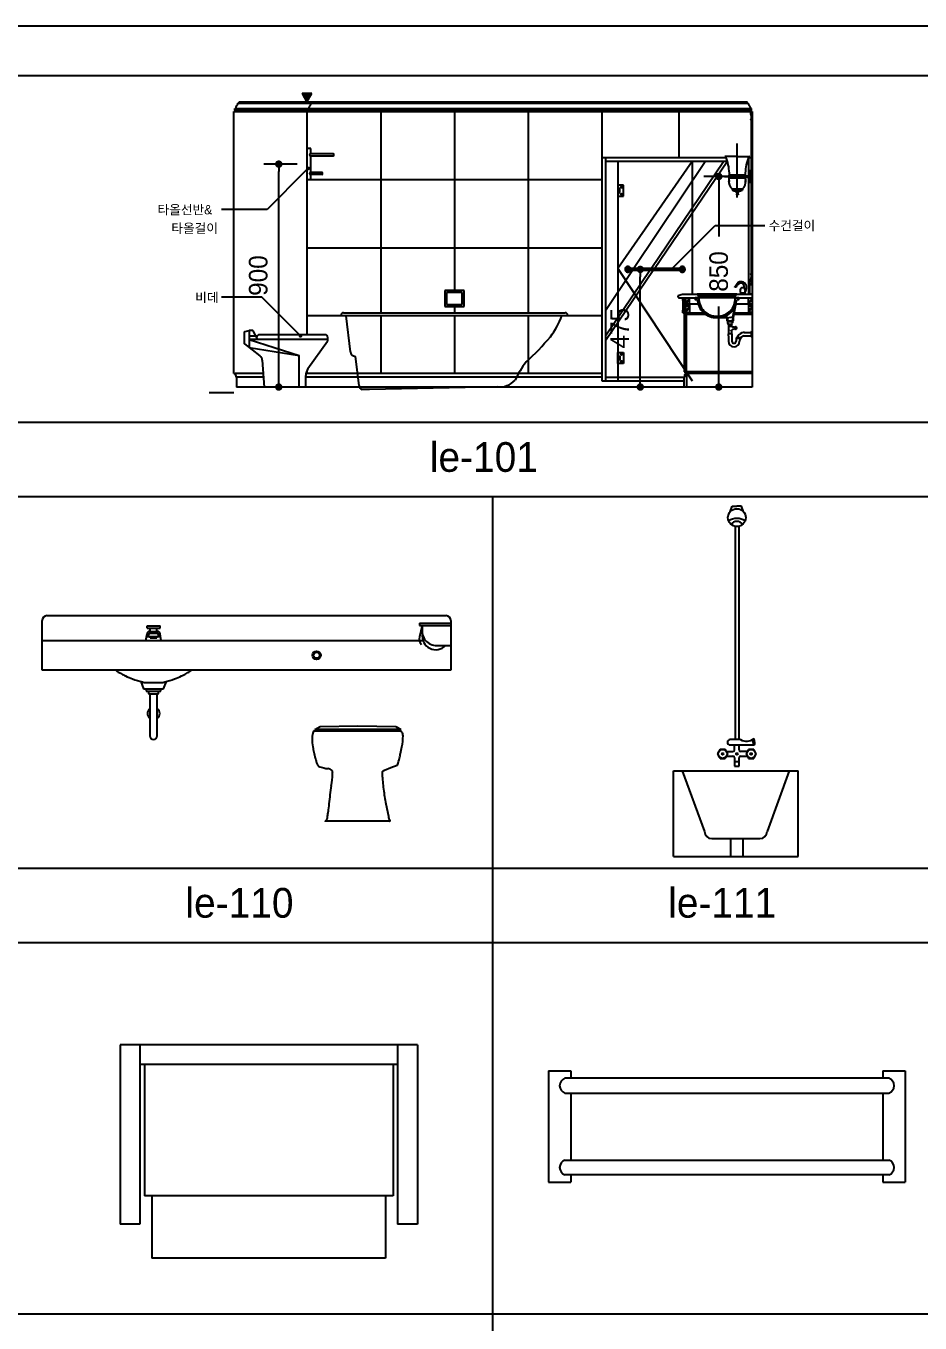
# Model space of a CAD drawing. Header units: inches. Extents: x -1249499 to 290957, y -589671 to 1013543.
# Drawn here: x -969774 to -966165, y 250935 to 256172 of the extents above; entities that cross this region are included whole.
import ezdxf

# ---------------------------------------------------------------- set-up
doc = ezdxf.new("R2010")
doc.units = ezdxf.units.IN
doc.header["$MEASUREMENT"] = 0
doc.layers.add('TOIL', color=9, linetype='Continuous')
doc.styles.add('GHS', font='Gulim.ttf')
doc.styles.add('STYLE2', font='Dotum.ttf')

# ---------------------------------------------------------------- blocks, each defined once
blk = doc.blocks.new('_DOT')
at = {"color": 0, "linetype": 'ByBlock'}
blk.add_line((-0.5, 0), (-1, 0), dxfattribs=at)
at = {"color": 0, "linetype": 'ByBlock', "const_width": 0.5}
blk.add_lwpolyline([(-0.25, 0, 1), (0.25, 0, 1)], format="xyb", close=True, dxfattribs=at)

msp = doc.modelspace()

# ---------------------------------------------------------------- linework, layer by layer
at = {"color": 251}
msp.add_line((-983681, 256172.2), (-963793.2, 256172.2), dxfattribs=at)
at = {"linetype": 'ByBlock'}
for p, q in [((-968680, 255614.3), (-968813.9, 255614.3)), ((-968753.9, 254744.3), (-968753.9, 255584.3)), ((-966893.8, 255564.3), (-967037.8, 255564.3)), ((-966977.8, 255534.3), (-966977.8, 255322.2)), ((-967222.4, 255189.3), (-967354.5, 255189.3)), ((-967294.5, 254744.3), (-967294.5, 255159.3)), ((-966977.8, 254744.3), (-966977.8, 255039.4)), ((-968680, 254714.3), (-968813.9, 254714.3)), ((-967222.4, 254714.3), (-967354.5, 254714.3)), ((-966893.8, 254714.3), (-967037.8, 254714.3))]:
    msp.add_line(p, q, dxfattribs=at)
at = {"color": 0, "linetype": 'ByBlock'}
for p, q in [((-968640.2, 255591.9), (-968645.5, 255586.6)), ((-967163.7, 255195.8), (-967158.3, 255201.1)), ((-968671.7, 254926.2), (-968677, 254931.5))]:
    msp.add_line(p, q, dxfattribs=at)
at = {"color": 0, "linetype": 'ByBlock', "const_width": 7.5}
for points in [[(-968637.6, 255594.5, 1), (-968632.3, 255599.8, 1)], [(-967166.3, 255193.2, 1), (-967171.6, 255187.9, 1)], [(-968669, 254923.5, -1), (-968663.7, 254918.2, -1)]]:
    msp.add_lwpolyline(points, format="xyb", close=True, dxfattribs=at)
at = {"layer": 'DEFPOINTS', "color": 0, "linetype": 'ByBlock'}
for p in [(-968753.9, 255614.3), (-968680, 255614.3), (-966977.8, 255564.3), (-966893.8, 255564.3), (-967294.5, 255189.3), (-967222.4, 255189.3), (-968680, 254714.3), (-967222.4, 254714.3), (-966893.8, 254714.3)]:
    msp.add_point(p, dxfattribs=at)
at = {"layer": 'TOIL', "color": 4}
for p, q in [((-983481, 255972.2), (-963993.2, 255972.2)), ((-983481, 254271.8), (-963993.2, 254271.8)), ((-967890.7, 254271.8), (-967890.7, 243471.1)), ((-983481, 252471.8), (-963993.2, 252471.8))]:
    msp.add_line(p, q, dxfattribs=at)
at = {"layer": 'TOIL', "color": 6}
for p, q in [((-968659.9, 255899), (-968639.9, 255864.3)), ((-968619.9, 255899), (-968659.9, 255899)), ((-968658.6, 255896.8), (-968656.4, 255899)), ((-968657.3, 255894.5), (-968652.9, 255899)), ((-968656, 255892.3), (-968649.3, 255899)), ((-968654.7, 255890.1), (-968645.8, 255899)), ((-968653.4, 255887.8), (-968642.3, 255899)), ((-968652.2, 255885.6), (-968638.7, 255899)), ((-968650.9, 255883.3), (-968635.2, 255899)), ((-968649.6, 255881.1), (-968631.7, 255899)), ((-968648.3, 255878.8), (-968628.1, 255899)), ((-968647, 255876.6), (-968624.6, 255899)), ((-968645.7, 255874.4), (-968621.1, 255899)), ((-968644.4, 255872.1), (-968623.1, 255893.4)), ((-968639.9, 255864.3), (-968619.9, 255899)), ((-968931.4, 255839.3), (-968927.9, 255839.3)), ((-968931.4, 255831.8), (-968931.4, 255839.3)), ((-968927.9, 255839.3), (-966849.4, 255839.3)), ((-968918.4, 255860.8), (-968914.9, 255860.8)), ((-966862.4, 255864.3), (-968914.9, 255864.3)), ((-968914.9, 255860.8), (-968914.9, 255864.3)), ((-968914.9, 255860.8), (-966862.4, 255860.8)), ((-968643.1, 255869.9), (-968628, 255885)), ((-968641.8, 255867.6), (-968632.8, 255876.6)), ((-968640.5, 255865.4), (-968637.6, 255868.3)), ((-968636.4, 255839.3), (-968632.9, 255839.3)), ((-968636.4, 255831.8), (-968636.4, 255839.3)), ((-968623.4, 255860.8), (-968619.9, 255860.8)), ((-968619.9, 255860.8), (-968619.9, 255864.3)), ((-966862.4, 255860.8), (-966862.4, 255864.3)), ((-966858.9, 255860.8), (-966862.4, 255860.8)), ((-966845.9, 255839.3), (-966849.4, 255839.3)), ((-966845.9, 255831.8), (-966845.9, 255839.3)), ((-968934.9, 255826.8), (-968931.4, 255826.8)), ((-968934.9, 254769.3), (-968934.9, 255826.8)), ((-968931.4, 255831.8), (-966845.9, 255831.8)), ((-968931.4, 255826.8), (-966845.9, 255826.8)), ((-968639.9, 255826.8), (-968636.4, 255826.8)), ((-968639.9, 255826.8), (-968639.9, 255001.8)), ((-968342.4, 255826.8), (-968342.4, 255014.5)), ((-968044.9, 255826.8), (-968044.9, 255104.3)), ((-967747.4, 255826.8), (-967747.4, 255014.5)), ((-967449.9, 255826.9), (-967449.9, 255639.3)), ((-967138.6, 255826.9), (-967138.6, 255639.3)), ((-966849.9, 255826.8), (-966849.9, 255816.8)), ((-966842.4, 255826.8), (-966849.9, 255826.8)), ((-966848.4, 255815.3), (-966847.4, 255803.3)), ((-966845.5, 255791.8), (-966847.4, 255786.8)), ((-966847.4, 255786.8), (-966847.4, 255179.3)), ((-966845.4, 255798.8), (-966846.4, 255798.8)), ((-966846.4, 255791.8), (-966842.4, 255791.8)), ((-966842.4, 255826.8), (-966845.9, 255826.8)), ((-966845.4, 255801.3), (-966845.4, 255798.8)), ((-966845.4, 255801.3), (-966845.4, 255801.3)), ((-966842.4, 255791.8), (-966842.4, 255826.8)), ((-966842.4, 255826.8), (-966842.4, 254714.3)), ((-966902.9, 255478.9), (-966902.9, 255698)), ((-968639.9, 255676.8), (-968639.9, 255551.8)), ((-968624.9, 255676.8), (-968639.9, 255676.8)), ((-968534.7, 255655.6), (-968626.1, 255655.6)), ((-968626.1, 255648.1), (-968534.7, 255648.1)), ((-968624.9, 255655.6), (-968624.9, 255676.8)), ((-968624.9, 255580.6), (-968624.9, 255648.1)), ((-966947.3, 255639.3), (-967449.9, 255639.3)), ((-967449.9, 255639.3), (-967449.9, 254739.3)), ((-967434.9, 255639.3), (-967434.9, 254739.3)), ((-966902.9, 255645.2), (-966953.7, 255645.2)), ((-966902.9, 255645.2), (-966852.2, 255645.2)), ((-966847.4, 255639.3), (-966858.6, 255639.3)), ((-966857.4, 255639.3), (-966857.4, 255566.8)), ((-968645.5, 255586.6), (-968801.3, 255430.8)), ((-968580.6, 255580.6), (-968626.1, 255580.6)), ((-966942.3, 255624.3), (-967434.9, 255624.3)), ((-967384.9, 255624.3), (-967384.9, 254739.3)), ((-967084.9, 255624.3), (-967384.9, 255192.6)), ((-967321.5, 255193.1), (-967033.1, 255624.3)), ((-967250.7, 255193.1), (-966958, 255624.3)), ((-967237.4, 255193.1), (-966944.1, 255624.3)), ((-967084.9, 255624.3), (-967084.9, 255089.3)), ((-966857.4, 255624.3), (-966863.6, 255624.3)), ((-966849.9, 255591.8), (-966847.4, 255591.8)), ((-966849.9, 255591.8), (-966849.9, 255536.8)), ((-968639.9, 255551.8), (-967449.9, 255551.8)), ((-968639.9, 255551.8), (-968624.9, 255551.8)), ((-968626.1, 255573.1), (-968580.6, 255573.1)), ((-968624.9, 255551.8), (-968624.9, 255573.1)), ((-967384.9, 255529.3), (-967384.9, 255484.3)), ((-967362.4, 255529.3), (-967384.9, 255529.3)), ((-967362.4, 255484.3), (-967362.4, 255529.3)), ((-966954.9, 255564.3), (-966851.6, 255564.3)), ((-966936.8, 255569.3), (-966936.8, 255559.3)), ((-966902.9, 255569.3), (-966936.8, 255569.3)), ((-966936.8, 255559.3), (-966902.9, 255559.3)), ((-966869.1, 255569.3), (-966902.9, 255569.3)), ((-966902.9, 255559.3), (-966869.1, 255559.3)), ((-966869.1, 255559.3), (-966869.1, 255569.3)), ((-966869.1, 255566.8), (-966849.9, 255566.8)), ((-966869.1, 255561.8), (-966849.9, 255561.8)), ((-966857.4, 255561.8), (-966857.4, 255089.3)), ((-966849.9, 255536.8), (-966847.4, 255536.8)), ((-967384.9, 255514.3), (-967384.9, 255499.3)), ((-967377.4, 255514.3), (-967384.9, 255514.3)), ((-967384.9, 255499.3), (-967377.4, 255499.3)), ((-967384.9, 255484.3), (-967362.4, 255484.3)), ((-967377.4, 255499.3), (-967377.4, 255514.3)), ((-966923.3, 255514.5), (-966882.6, 255514.5)), ((-966923.3, 255514.5), (-966923.3, 255509.5)), ((-966923.3, 255509.5), (-966882.6, 255509.5)), ((-966918.3, 255509.5), (-966918.3, 255507)), ((-966918.3, 255507), (-966887.6, 255507)), ((-966910.8, 255507), (-966910.8, 255502)), ((-966910.8, 255502), (-966895.1, 255502)), ((-966905.4, 255497.7), (-966906.7, 255490.2)), ((-966899.2, 255490.2), (-966906.7, 255490.2)), ((-966900, 255495.2), (-966905.9, 255495.2)), ((-966900.4, 255497.7), (-966899.2, 255490.2)), ((-966895.1, 255507), (-966895.1, 255502)), ((-966887.6, 255509.5), (-966887.6, 255507)), ((-966882.6, 255514.5), (-966882.6, 255509.5)), ((-968801.3, 255430.8), (-968984.9, 255430.8)), ((-967158.3, 255201.1), (-966992.6, 255366.9)), ((-966992.6, 255366.9), (-966792.4, 255366.9)), ((-968639.9, 255276.8), (-967449.9, 255276.8)), ((-967434.9, 255023.5), (-967326.5, 255185.6)), ((-967434.9, 254921.6), (-967255.7, 255185.6)), ((-967434.9, 254902.7), (-967242.5, 255185.6)), ((-967384.9, 255192.6), (-967084.9, 254739.3)), ((-967124.9, 255193.1), (-967344.9, 255193.1)), ((-967344.9, 255193.1), (-967124.9, 255193.1)), ((-967124.9, 255185.6), (-967344.9, 255185.6)), ((-967344.9, 255185.6), (-967124.9, 255185.6)), ((-966847.4, 255162.8), (-966848.4, 255150.8)), ((-966847.4, 255179.3), (-966845.5, 255174.3)), ((-966842.4, 255174.3), (-966846.4, 255174.3)), ((-966846.4, 255167.3), (-966845.4, 255167.3)), ((-966845.4, 255167.3), (-966845.4, 255164.8)), ((-966845.4, 255164.8), (-966845.4, 255164.8)), ((-966842.4, 255139.3), (-966842.4, 255174.3)), ((-968006.1, 255104.3), (-968083.6, 255104.3)), ((-968083.6, 255104.3), (-968083.6, 255039.3)), ((-968006.1, 255039.3), (-968006.1, 255104.3)), ((-966907.4, 255118.2), (-966912.8, 255118.2)), ((-966912.5, 255117.8), (-966912.5, 255118.2)), ((-966907.7, 255117.8), (-966912.5, 255117.8)), ((-966907.7, 255118.2), (-966907.7, 255117.8)), ((-966852.4, 255089.3), (-966852.4, 255124.3)), ((-966852.4, 255124.3), (-966851.4, 255124.3)), ((-966849.9, 255149.3), (-966849.9, 255139.3)), ((-966849.9, 255139.3), (-966842.4, 255139.3)), ((-966847.4, 255139.3), (-966842.4, 255139.3)), ((-966847.4, 255139.3), (-966842.4, 255139.3)), ((-966842.4, 255139.3), (-966847.4, 255139.3)), ((-966842.4, 255139.3), (-966842.4, 255089.3)), ((-968822, 255076.5), (-968984.9, 255076.5)), ((-968677, 254931.5), (-968822, 255076.5)), ((-968013.2, 255096.3), (-968076.6, 255096.3)), ((-968076.6, 255096.3), (-968076.6, 255047.4)), ((-968013.2, 255047.4), (-968013.2, 255096.3)), ((-967129.2, 255087.1), (-967138, 255084.3)), ((-967137.4, 255074.3), (-967134.9, 255074.3)), ((-967134.9, 255074.3), (-967057.6, 255074.3)), ((-967127.4, 255089.3), (-967065.1, 255089.3)), ((-967122.2, 255064.3), (-967122.2, 255074.3)), ((-967122.2, 255064.3), (-967118.2, 255059.8)), ((-967122.2, 255064.3), (-967122.2, 255024.3)), ((-967118.2, 255059.8), (-967118.2, 255028.8)), ((-967116.2, 255059.8), (-967118.2, 255059.8)), ((-967116.2, 255014.3), (-967116.2, 255074.3)), ((-967111.7, 255014.3), (-967111.7, 255074.3)), ((-967096.2, 255074.3), (-967111.2, 255049.3)), ((-967110.9, 255015.1), (-967110.9, 255074.3)), ((-967096.2, 255049.3), (-967096.2, 255074.3)), ((-967073.6, 255073.3), (-967073.6, 255069)), ((-966896.8, 255074.3), (-967072.6, 255074.3)), ((-967072.6, 255068), (-967064.1, 255068)), ((-967065.1, 255089.3), (-967057.6, 255081.8)), ((-966904.7, 255089.3), (-967065.1, 255089.3)), ((-967057.6, 255074.3), (-967057.6, 255081.8)), ((-966912.2, 255081.8), (-967057.6, 255081.8)), ((-966912.2, 255074.3), (-967057.6, 255074.3)), ((-966918.9, 254996.2), (-966906.9, 255054.7)), ((-966904.7, 255089.3), (-966912.2, 255081.8)), ((-966912.2, 255074.3), (-966912.2, 255081.8)), ((-966912.2, 255074.3), (-966842.4, 255074.3)), ((-966905.3, 255068), (-966896.8, 255068)), ((-966904.7, 255089.3), (-966842.4, 255089.3)), ((-966895.8, 255069), (-966895.8, 255073.3)), ((-966891.2, 255090.3), (-966871, 255090.3)), ((-966891.2, 255090.3), (-966891.2, 255089.3)), ((-966885.5, 255094.5), (-966876.7, 255094.5)), ((-966871, 255090.3), (-966871, 255089.3)), ((-966842.4, 255074.3), (-966857.4, 255049.3)), ((-966857.4, 255049.3), (-966857.4, 255074.3)), ((-966842.4, 255089.3), (-966852.4, 255089.3)), ((-967449.9, 255001.8), (-968639.9, 255001.8)), ((-968639.9, 255001.8), (-968639.9, 254925.5)), ((-968492.1, 255014.5), (-967597.7, 255014.5)), ((-968464.5, 254856.4), (-968481.5, 255001.8)), ((-968342.4, 255001.8), (-968342.4, 254769.3)), ((-968083.6, 255039.3), (-968006.1, 255039.3)), ((-968076.6, 255047.4), (-968013.2, 255047.4)), ((-968044.9, 255039.3), (-968044.9, 255014.5)), ((-968044.9, 255001.8), (-968044.9, 254769.3)), ((-967747.4, 255001.8), (-967747.4, 254769.3)), ((-967587.7, 255004.5), (-967587.7, 255001.8)), ((-967122.2, 255024.3), (-967118.2, 255028.8)), ((-967122.2, 255014.3), (-967122.2, 255024.3)), ((-967122.2, 255014.3), (-967111.7, 255014.3)), ((-967116.2, 255028.8), (-967118.2, 255028.8)), ((-967117.5, 255008.3), (-967117.5, 254981.8)), ((-967107.5, 255008.3), (-967117.5, 255008.3)), ((-967111.7, 255014.3), (-967096.2, 255014.3)), ((-967096.2, 255049.3), (-967110.9, 255049.3)), ((-967110.9, 255015.1), (-967096.2, 255040.1)), ((-967096.2, 255040.1), (-967110.9, 255040.1)), ((-967110.9, 255015.1), (-967096.2, 255015.1)), ((-967107.5, 255014.3), (-967039.7, 255014.3)), ((-967107.5, 255006.8), (-967107.5, 255014.3)), ((-967107.5, 254775.3), (-967107.5, 255008.3)), ((-967030.2, 255006.8), (-967107.5, 255006.8)), ((-967096.2, 255049.3), (-967096.2, 255040.1)), ((-967061.2, 255049.3), (-967096.2, 255049.3)), ((-967096.2, 255040.1), (-967096.2, 255015.1)), ((-967096.2, 255014.3), (-967096.2, 255015.1)), ((-966921.3, 254996.7), (-966913.2, 255036.3)), ((-966842.4, 255006.8), (-966916.7, 255006.8)), ((-966915.2, 255014.3), (-966842.4, 255014.3)), ((-966857.4, 255049.3), (-966908, 255049.3)), ((-966857.4, 255049.3), (-966857.4, 255040.1)), ((-966842.4, 255049.3), (-966857.4, 255049.3)), ((-966842.4, 255040.1), (-966857.4, 255015.1)), ((-966857.4, 255040.1), (-966857.4, 255015.1)), ((-966842.4, 255040.1), (-966857.4, 255040.1)), ((-966842.4, 255015.1), (-966857.4, 255015.1)), ((-967117.5, 254981.8), (-967115, 254981.8)), ((-967117.5, 254981.8), (-967117.5, 254801.8)), ((-967115, 254981.8), (-967115, 254976.8)), ((-967115, 254976.8), (-967112.5, 254976.8)), ((-967112.5, 254976.8), (-967112.5, 254806.8)), ((-966984.7, 254994.4), (-966947.1, 254994.4)), ((-966961.2, 254996.9), (-966947.1, 254996.9)), ((-966921.3, 254996.7), (-966944.6, 254991.9)), ((-966944.6, 254991.9), (-966944.6, 254981.6)), ((-966942.1, 254991.9), (-966942.1, 254982.8)), ((-966942.1, 254979.1), (-966921.4, 254979.1)), ((-966942.1, 254979.1), (-966942.1, 254973.1)), ((-966940.8, 254981.6), (-966922.7, 254981.6)), ((-966939.1, 254958.6), (-966939.1, 254946.6)), ((-966938.1, 254968.2), (-966938.1, 254960.3)), ((-966938.1, 254966.7), (-966926.1, 254966.7)), ((-966938.1, 254965.2), (-966926.1, 254965.2)), ((-966938.1, 254963.9), (-966926.1, 254963.9)), ((-966938.1, 254962.3), (-966926.1, 254962.3)), ((-966937.1, 254968.1), (-966927.1, 254968.1)), ((-966937.1, 254960.6), (-966927.1, 254960.6)), ((-966926.1, 254968.2), (-966926.1, 254960.3)), ((-966922.2, 254957.8), (-966915.4, 254957)), ((-966922.1, 254979.1), (-966922.1, 254973.1)), ((-966921.4, 254995.7), (-966921.3, 254996.7)), ((-966921.4, 254982.8), (-966921.4, 254995.7)), ((-966918.9, 254981.6), (-966918.9, 254995.7)), ((-966916.8, 254947.4), (-966915.4, 254948.3)), ((-966913, 254955.3), (-966911.3, 254955.3)), ((-966912.9, 254954.5), (-966912.9, 254950.8)), ((-966912.9, 254954.5), (-966911.4, 254954.5)), ((-966912.9, 254950.8), (-966911.4, 254950.8)), ((-966912.9, 254950.2), (-966911.3, 254950.2)), ((-966911.4, 254954.5), (-966911.4, 254950.8)), ((-966906.2, 254954.5), (-966906.2, 254950.8)), ((-968893.6, 254934.4), (-968893.6, 254890.7)), ((-968873.8, 254940.9), (-968891.7, 254936.8)), ((-968873.9, 254940.4), (-968873.9, 254874.2)), ((-968873.9, 254921), (-968846.5, 254921)), ((-968873.9, 254906.4), (-968672.1, 254842.2)), ((-968838.6, 254906.4), (-968873.9, 254906.4)), ((-968859.7, 254942.9), (-968871.4, 254942.9)), ((-968838.6, 254906.4), (-968857.5, 254941.6)), ((-968839.4, 254907.9), (-968557, 254907.9)), ((-968556.8, 254906.4), (-968838.6, 254906.4)), ((-968568, 254925.5), (-968831.3, 254925.5)), ((-968635.9, 254788.6), (-968556.5, 254899.1)), ((-968555.5, 254909.4), (-968555.5, 254913)), ((-966939.6, 254928.5), (-966939.1, 254912.2)), ((-966939.1, 254912.2), (-966939.1, 254898.6)), ((-966938.1, 254943.6), (-966938.1, 254930.5)), ((-966937.6, 254930.5), (-966926.6, 254930.5)), ((-966926.1, 254943.6), (-966926.1, 254930.5)), ((-966924.6, 254928.5), (-966925.1, 254912.2)), ((-966925.1, 254912.2), (-966925.1, 254898.9)), ((-966877.6, 254921), (-966846.8, 254921)), ((-966875.1, 254935), (-966846.8, 254935)), ((-966846.8, 254935), (-966846.8, 254921)), ((-966843.3, 254940.5), (-966842.4, 254940.5)), ((-966843.3, 254915.5), (-966842.4, 254915.5)), ((-966842.4, 254940.5), (-966842.4, 254915.5)), ((-968892.6, 254888.7), (-968830.1, 254840.5)), ((-968873.9, 254874.2), (-968672.1, 254842.2)), ((-968672.1, 254714.3), (-968672.1, 254842.2)), ((-967384.9, 254809.3), (-967384.9, 254854.3)), ((-967384.9, 254854.3), (-967362.4, 254854.3)), ((-967362.4, 254854.3), (-967362.4, 254809.3)), ((-968820.4, 254822.4), (-968812.9, 254714.3)), ((-968429.9, 254719.8), (-968444.7, 254838.2)), ((-967384.9, 254824.3), (-967384.9, 254839.3)), ((-967384.9, 254839.3), (-967377.4, 254839.3)), ((-967377.4, 254824.3), (-967384.9, 254824.3)), ((-967362.4, 254809.3), (-967384.9, 254809.3)), ((-967377.4, 254839.3), (-967377.4, 254824.3)), ((-967117.5, 254801.8), (-967117.5, 254775.3)), ((-967115, 254801.8), (-967117.5, 254801.8)), ((-967115, 254806.8), (-967115, 254801.8)), ((-967112.5, 254806.8), (-967115, 254806.8)), ((-968934.9, 254769.3), (-968929.9, 254769.3)), ((-968816.7, 254769.3), (-968929.9, 254769.3)), ((-968925.9, 254754.3), (-968924.9, 254754.3)), ((-968924.9, 254754.3), (-968924.9, 254714.3)), ((-968815.7, 254754.3), (-968924.9, 254754.3)), ((-968644.6, 254714.3), (-968644.6, 254760.4)), ((-967449.9, 254754.3), (-968644.6, 254754.3)), ((-967449.9, 254769.3), (-968643.8, 254769.3)), ((-968639.9, 254781.6), (-968639.9, 254769.3)), ((-967449.9, 254739.3), (-967117.5, 254739.3)), ((-967434.9, 254754.3), (-967117.5, 254754.3)), ((-967117.5, 254775.3), (-967107.5, 254775.3)), ((-967117.5, 254754.3), (-967116.5, 254754.3)), ((-967117.5, 254714.3), (-967117.5, 254754.3)), ((-967112.5, 254769.3), (-967107.5, 254769.3)), ((-967107.5, 254776.8), (-966842.4, 254776.8)), ((-967107.5, 254769.3), (-967107.5, 254776.8)), ((-967107.5, 254769.3), (-967107.5, 254714.3)), ((-966842.4, 254769.3), (-967107.5, 254769.3)), ((-969034.9, 254691.8), (-968934.9, 254691.8)), ((-966842.4, 254714.3), (-968924.9, 254714.3)), ((-968387.8, 254704.8), (-968417.3, 254704.8)), ((-967871.9, 254715.3), (-968387.8, 254704.8)), ((-967107.5, 254714.3), (-967117.5, 254714.3)), ((-966931.5, 254211), (-966923.2, 254233.9)), ((-966923.2, 254233.9), (-966904.6, 254233.9)), ((-966885.9, 254233.9), (-966904.6, 254233.9)), ((-966877.7, 254211), (-966885.9, 254233.9)), ((-966911.8, 254151.8), (-966911.8, 253290.7)), ((-966897.4, 254151.8), (-966897.4, 253290.7)), ((-969709.2, 253571.2), (-969709.2, 253771.2)), ((-969689.2, 253791.2), (-968079.2, 253791.2)), ((-969285.6, 253740.7), (-969285.6, 253750.6)), ((-969285.6, 253750.6), (-969232.8, 253750.6)), ((-969232.8, 253740.7), (-969232.8, 253750.6)), ((-968175.4, 253751.2), (-968186.3, 253706.3)), ((-968186.2, 253761.2), (-968186.2, 253751.2)), ((-968186.2, 253761.2), (-968059.2, 253761.2)), ((-968186.2, 253751.2), (-968059.2, 253751.2)), ((-968175.4, 253751.2), (-968175.4, 253732.7)), ((-968175.4, 253751.2), (-968175.4, 253746.2)), ((-968059.2, 253771.2), (-968059.2, 253571.2)), ((-968059.2, 253761.2), (-968059.2, 253670.7)), ((-969709.2, 253691.2), (-968171.9, 253691.2)), ((-969290.3, 253691.2), (-969285.6, 253717.6)), ((-969287.3, 253707.7), (-969231.2, 253707.7)), ((-969285.6, 253740.7), (-969232.8, 253740.7)), ((-969279, 253707.7), (-969279, 253714.3)), ((-969275.7, 253727.5), (-969242.7, 253727.5)), ((-969272.4, 253727.5), (-969272.4, 253740.7)), ((-969272.4, 253720.9), (-969246, 253720.9)), ((-969272.4, 253701.1), (-969272.4, 253707.7)), ((-969272.4, 253701.1), (-969246, 253701.1)), ((-969246, 253727.5), (-969246, 253740.7)), ((-969246, 253701.1), (-969246, 253707.7)), ((-969239.4, 253707.7), (-969239.4, 253714.3)), ((-969228.6, 253691.2), (-969232.8, 253717.6)), ((-968110.1, 253670.7), (-968059.2, 253670.7)), ((-968059.2, 253571.2), (-969709.2, 253571.2)), ((-969310.7, 253525.1), (-969299.2, 253496.2)), ((-969299.2, 253496.2), (-969219.2, 253496.2)), ((-969289.2, 253521.2), (-969259.2, 253521.2)), ((-969289.2, 253496.2), (-969289.2, 253486.2)), ((-969289.2, 253486.2), (-969229.2, 253486.2)), ((-969279.2, 253486.2), (-969279.2, 253476.2)), ((-969259.2, 253521.2), (-969229.2, 253521.2)), ((-969239.2, 253476.2), (-969239.2, 253486.2)), ((-969229.2, 253486.2), (-969229.2, 253496.2)), ((-969219.2, 253496.2), (-969207.6, 253525.1)), ((-969279.2, 253476.2), (-969239.2, 253476.2)), ((-969274.2, 253476.2), (-969274.2, 253306.2)), ((-969244.2, 253306.2), (-969244.2, 253476.2)), ((-968611.5, 253326.2), (-968436.5, 253326.2)), ((-968608.7, 253332.2), (-968586.9, 253343.7)), ((-968435.1, 253332.2), (-968608.7, 253332.2)), ((-968586.9, 253343.7), (-968435.1, 253346.5)), ((-968436.5, 253326.2), (-968261.5, 253326.2)), ((-968435.1, 253346.5), (-968280.9, 253343.7)), ((-968261.6, 253332.2), (-968435.1, 253332.2)), ((-968280.9, 253343.7), (-968261.6, 253332.2)), ((-966890, 253290.7), (-966932, 253290.7)), ((-966836, 253269.1), (-966842, 253290.7)), ((-966831.8, 253277.3), (-966835.5, 253295.3)), ((-966972.6, 253251.1), (-966983, 253233.1)), ((-966983, 253233.1), (-966972.6, 253215.1)), ((-966951.8, 253251.1), (-966972.6, 253251.1)), ((-966941.4, 253233.1), (-966951.8, 253251.1)), ((-966951.8, 253215.1), (-966941.4, 253233.1)), ((-966946.6, 253242.1), (-966920.8, 253242.1)), ((-966946.6, 253224.1), (-966920.8, 253224.1)), ((-966932, 253269.1), (-966836, 253269.1)), ((-966913.6, 253249.3), (-966913.6, 253269.1)), ((-966895.6, 253249.3), (-966895.6, 253269.1)), ((-966862.6, 253242.1), (-966888.4, 253242.1)), ((-966888.4, 253224.1), (-966862.6, 253224.1)), ((-966857.4, 253251.1), (-966867.8, 253233.1)), ((-966867.8, 253233.1), (-966857.4, 253215.1)), ((-966836.6, 253251.1), (-966857.4, 253251.1)), ((-966826.2, 253233.1), (-966836.6, 253251.1)), ((-966836.6, 253215.1), (-966826.2, 253233.1)), ((-966836, 253269.1), (-966834.9, 253269.7)), ((-968301.5, 253176.2), (-968326.5, 253166.2)), ((-968276.5, 253186.2), (-968301.5, 253176.2)), ((-966972.6, 253215.1), (-966951.8, 253215.1)), ((-966913.6, 253216.9), (-966913.6, 253184.1)), ((-966913.6, 253202.9), (-966895.6, 253202.9)), ((-966913.6, 253184.1), (-966895.6, 253184.1)), ((-966895.6, 253184.1), (-966895.6, 253216.9)), ((-966857.4, 253215.1), (-966836.6, 253215.1)), ((-967160.9, 253164.7), (-967124.9, 253164.7)), ((-967160.9, 252819.1), (-967160.9, 253164.7)), ((-967124.9, 253164.7), (-966692.9, 253164.7)), ((-967124.9, 253164.7), (-967034.9, 252919.9)), ((-966692.9, 253164.7), (-966782.9, 252919.9)), ((-966692.9, 253164.7), (-966656.9, 253164.7)), ((-966656.9, 252819.1), (-966656.9, 253164.7)), ((-968321.5, 253031.2), (-968311.5, 252981.2)), ((-968436.5, 252961.2), (-968566.5, 252961.2)), ((-968306.5, 252961.2), (-968436.5, 252961.2)), ((-967006.1, 252891.1), (-966811.7, 252891.1)), ((-966929.6, 252819.1), (-966929.6, 252891.1)), ((-966879.2, 252819.1), (-966879.2, 252891.1)), ((-967160.9, 252819.1), (-966656.9, 252819.1)), ((-968194.3, 252058.4), (-969394.3, 252058.4)), ((-969394.3, 252058.4), (-969394.3, 251333.8)), ((-969314.3, 252058.4), (-969314.3, 251333.8)), ((-968274.3, 252058.4), (-968274.3, 251333.8)), ((-968194.3, 252058.4), (-968194.3, 251333.8)), ((-968274.3, 251978.4), (-969314.3, 251978.4)), ((-969296.2, 251978.4), (-969296.2, 251448.3)), ((-968292.4, 251978.4), (-968292.4, 251448.3)), ((-967665.1, 251953.3), (-967665.1, 251503.3)), ((-967665.1, 251953.3), (-967575.1, 251953.3)), ((-966291.1, 251923.3), (-967599.1, 251923.3)), ((-967575.1, 251953.3), (-967575.1, 251923.3)), ((-966315.1, 251953.3), (-966225.1, 251953.3)), ((-966315.1, 251953.3), (-966315.1, 251923.3)), ((-966225.1, 251953.3), (-966225.1, 251503.3)), ((-967599.1, 251863.3), (-966291.1, 251863.3)), ((-967575.1, 251863.3), (-967575.1, 251593.3)), ((-966315.1, 251863.3), (-966315.1, 251593.3)), ((-967599.1, 251593.3), (-966291.1, 251593.3)), ((-967665.1, 251503.3), (-967575.1, 251503.3)), ((-966291.1, 251533.3), (-967599.1, 251533.3)), ((-967575.1, 251533.3), (-967575.1, 251503.3)), ((-966315.1, 251533.3), (-966315.1, 251503.3)), ((-966315.1, 251503.3), (-966225.1, 251503.3)), ((-968292.4, 251448.3), (-969296.2, 251448.3)), ((-969266.1, 251448.3), (-969266.1, 251197)), ((-968322.6, 251448.3), (-968322.6, 251197)), ((-969314.3, 251333.8), (-969394.3, 251333.8)), ((-968194.3, 251333.8), (-968274.3, 251333.8)), ((-968322.6, 251197), (-969266.1, 251197))]:
    msp.add_line(p, q, dxfattribs=at)
at = {"layer": 'TOIL', "color": 5}
for p, q in [((-983481, 254572.2), (-963993.2, 254572.2)), ((-983481, 252771.8), (-963993.2, 252771.8)), ((-983481, 250971.8), (-963993.2, 250971.8))]:
    msp.add_line(p, q, dxfattribs=at)
at = {"layer": 'TOIL', "color": 6}
for centre, radius in [((-967371.4, 255520.8), 2.5), ((-967371.4, 255492.8), 2.5), ((-967371.4, 254845.8), 2.5), ((-967371.4, 254817.8), 2.5), ((-966904.6, 254187.1), 36), ((-968601.1, 253631.2), 17), ((-968601.1, 253631.2), 12), ((-966962.2, 253233.1), 18), ((-966962.2, 253233.1), 3.39), ((-966904.6, 253233.1), 3.39), ((-966847, 253233.1), 18), ((-966847, 253233.1), 3.39)]:
    msp.add_circle(centre, radius, dxfattribs=at)
for centre, radius, start, end in [((-968913.2, 255839.3), 14.7, 132.6022, 179.7203), ((-968933.1, 255860.9), 14.7, 312.6022, 359.7203), ((-968618.2, 255839.3), 14.7, 132.6022, 179.7203), ((-968638.1, 255860.9), 14.7, 312.6022, 359.7203), ((-966844.2, 255860.9), 14.7, 180.2797, 227.3978), ((-966864.1, 255839.3), 14.7, 0.2797, 47.3978), ((-968931.4, 255829.3), 2.5, 270, 90), ((-968636.4, 255829.3), 2.5, 270, 90), ((-966849.9, 255815.3), 1.5, 0, 90), ((-966846.4, 255795.3), 3.5, 90, 270), ((-966845.9, 255829.3), 2.5, 90, 270), ((-966845.4, 255803.3), 2, 180, 270), ((-968626.1, 255651.8), 3.75, 90, 270), ((-968534.7, 255651.8), 3.75, 270, 90), ((-966959.9, 255632.1), 14.5, 19.2886, 64.6455), ((-967144.9, 255568.5), 210.1, 0.2402, 19.0088), ((-966661, 255568.5), 210.1, 160.9912, 179.7598), ((-966846, 255632.1), 14.5, 115.3545, 160.7114), ((-968626.1, 255576.8), 3.75, 90, 270), ((-968580.6, 255576.8), 3.75, 270, 90), ((-967144.9, 255568.5), 210.1, 352.5446, 357.513), ((-966902.9, 255541.2), 33.6, 167.1392, 232.6121), ((-966902.9, 255541.2), 33.6, 307.3879, 12.8608), ((-966661, 255568.5), 210.1, 182.487, 187.4554), ((-966902.9, 255502), 5, 180, 0), ((-967344.9, 255189.3), 11.2, 19.4712, 340.5288), ((-967344.9, 255189.3), 8.75, 25.3769, 334.6231), ((-967344.9, 255189.3), 3.75, 90, 270), ((-967124.9, 255189.3), 11.2, 199.4712, 160.5288), ((-967124.9, 255189.3), 8.75, 205.3769, 154.6231), ((-967124.9, 255189.3), 3.75, 270, 90), ((-966846.4, 255170.8), 3.5, 90, 270), ((-966845.4, 255162.8), 2, 90, 180), ((-966911.4, 255118.4), 1.4, 126.8319, 186.7206), ((-966919.4, 255130.7), 13.3, 302.4125, 338.8618), ((-966914.6, 255127.9), 12.1, 306.7026, 343.0292), ((-966888.9, 255120.3), 18.9, 87.016, 162.7823), ((-966890.4, 255120.3), 13.3, 81.3011, 162.1984), ((-966881.1, 255104.4), 10.8, 294.1441, 245.8559), ((-966888.5, 255120), 13.5, 343.1926, 89.3802), ((-966888, 255116.7), 22.5, 349.5415, 89.7398), ((-966927.3, 255126.3), 52.7, 346.4192, 348.7462), ((-966966, 255134.8), 102.5, 334.9851, 347.5272), ((-966815.8, 255122.9), 35.6, 152.4669, 177.6703), ((-966849.9, 255150.8), 1.5, 270, 0), ((-967137.4, 255079.3), 5, 97.3582, 270), ((-967129.9, 255089.5), 2.5, 285.8637, 355.621), ((-967072.6, 255073.3), 1, 90, 180), ((-967072.6, 255069), 1, 180, 270), ((-966988.5, 255069.9), 75.5, 181.4258, 272.9232), ((-966988.5, 255069.9), 69.2, 176.2946, 273.1918), ((-966980.8, 255069.9), 69.2, 266.8082, 3.7054), ((-966980.8, 255069.9), 75.5, 267.0768, 358.5742), ((-966896.8, 255073.3), 1, 0, 90), ((-966896.8, 255069), 1, 270, 0), ((-966896.3, 255103.3), 14, 291.4617, 320.7851), ((-966865.9, 255103.3), 14, 219.2149, 248.5383), ((-968491.9, 255004.1), 10.4, 90.9694, 192.5967), ((-967919.1, 255117.5), 329.3, 322.5721, 339.4389), ((-967597.7, 255004.5), 10, 0, 90), ((-966947.1, 254991.9), 5, 0, 90), ((-966947.1, 254991.9), 2.5, 0, 90), ((-966942.1, 254981.6), 2.5, 180, 270), ((-966940.8, 254982.8), 1.25, 180, 270), ((-966937.1, 254973.1), 5.01, 180, 270), ((-966937.1, 254958.6), 2, 90, 180), ((-966934.1, 254946.6), 5.01, 180, 270), ((-966927.1, 254973.1), 5.01, 270, 346.7869), ((-966927.1, 254958.6), 2, 45.5847, 90), ((-966915.6, 254931.6), 15.9, 94.5135, 134.7744), ((-966920.9, 254963.6), 5.99, 217.218, 257.7598), ((-966922.7, 254982.8), 1.25, 270, 0), ((-966921.4, 254981.6), 2.5, 270, 0), ((-966916.4, 254995.7), 2.5, 168.3764, 180), ((-966915.4, 254954.5), 2.5, 0, 90), ((-966915.4, 254950.8), 2.5, 270, 0), ((-966908.9, 254954.5), 2.5, 87.9048, 180), ((-966908.9, 254950.8), 2.5, 180, 272.0952), ((-966908.7, 254954.5), 2.5, 0, 92.0952), ((-966908.7, 254950.8), 2.5, 267.9048, 0), ((-968891.1, 254934.4), 2.5, 102.7919, 180), ((-968871.4, 254940.4), 2.5, 90, 180), ((-968859.7, 254940.4), 2.5, 28.2611, 90), ((-968831.3, 254913), 12.5, 90, 168.3056), ((-968568, 254913), 12.5, 0, 90), ((-968557, 254909.4), 1.5, 270, 0), ((-968556.8, 254904.9), 1.5, 15.6207, 90), ((-968562.2, 254903.4), 7.2, 323.5721, 15.6207), ((-968446.1, 255575.5), 1027.1, 312.2921, 320.1502), ((-966937.6, 254928.5), 2, 90, 180), ((-966916.3, 254899.5), 22.8, 181.4682, 359.3484), ((-966930.1, 254946.6), 5.01, 270, 311.4096), ((-966926.6, 254928.5), 2, 0, 90), ((-966916.3, 254899.5), 8.77, 183.9006, 355.8063), ((-966870.5, 254898.6), 37, 162.5141, 179.686), ((-966905.2, 254911.5), 1.79, 73.8231, 249.973), ((-966905.3, 254911.4), 1.79, 73.8231, 249.973), ((-966905.3, 254911.4), 1.79, 73.8231, 249.973), ((-966870.5, 254898.6), 37.1, 162.5141, 166.0211), ((-966870.5, 254898.6), 37, 162.5141, 166.0112), ((-966900.4, 254836.1), 73.8, 82.6535, 94.2425), ((-966900.4, 254836.2), 73.8, 91.96, 94.2425), ((-966900.4, 254836.2), 73.8, 91.96, 94.2425), ((-966899, 254870.9), 42.6, 95.3302, 97.8004), ((-966899, 254870.9), 42.6, 95.3302, 97.8004), ((-966899, 254870.9), 42.7, 76.3789, 97.8004), ((-966870.5, 254898.6), 37.1, 112.3063, 156.8823), ((-966869.8, 254898.6), 23.7, 152.91, 178.4441), ((-966890, 254910.9), 1.81, 238.4435, 52.9008), ((-966869.8, 254898.6), 23.7, 108.9743, 144.3052), ((-966873.9, 254907), 28, 90, 112.3063), ((-966840.2, 254935.3), 6.6, 139.2041, 182.8074), ((-966840.2, 254920.7), 6.6, 177.1926, 220.7959), ((-966843.3, 254938), 2.5, 90, 139.2041), ((-966843.3, 254918), 2.5, 220.7959, 270), ((-968891.1, 254890.7), 2.5, 180, 232.3912), ((-968444.7, 254858.1), 19.9, 184.9411, 270.013), ((-968845.3, 254820.7), 25, 3.9821, 52.3912), ((-967499.9, 254609), 328.3, 140.9823, 156.1562), ((-968961.4, 254752.9), 35.6, 2.3297, 27.5331), ((-968594.6, 254760.4), 50, 145.6924, 180), ((-967861.5, 254797.5), 82.8, 262.7453, 317.7116), ((-967081, 254752.9), 35.6, 152.4669, 177.6703), ((-968414.5, 254720), 15.4, 180.4883, 259.5569), ((-966904.6, 254124.8), 58.9, 55.5973, 124.4027), ((-966904.6, 254142.6), 29.3, 36.211, 143.789), ((-969689.2, 253771.2), 20, 90, 180), ((-968079.2, 253771.2), 20, 0, 90), ((-969275.7, 253717.6), 9.9, 90, 180), ((-969272.4, 253714.3), 6.6, 90, 180), ((-969246, 253714.3), 6.6, 0, 90), ((-969242.7, 253717.6), 9.9, 0, 90), ((-968155.8, 253697.7), 31.7, 164.2877, 225.6076), ((-968115.8, 253730), 59.6, 177.4452, 275.4255), ((-968119.7, 253708.6), 55, 170.967, 316.4343), ((-969303.9, 253718.6), 183.2, 233.5471, 236.3099), ((-969277.3, 253758.5), 231.1, 236.3099, 241.0449), ((-969284.2, 253746), 216.9, 241.0449, 246.0375), ((-969144.5, 254060.2), 560.7, 246.0375, 249.142), ((-969191.9, 253935.9), 427.6, 249.142, 254.7449), ((-969326.4, 253935.9), 427.6, 285.2551, 290.858), ((-969373.8, 254060.2), 560.7, 290.858, 293.9625), ((-969234.2, 253746), 216.9, 293.9625, 298.9551), ((-969241, 253758.5), 231.1, 298.9551, 303.6901), ((-969214.5, 253718.6), 183.2, 303.6901, 306.4529), ((-969289.2, 253579.2), 58, 254.7449, 270), ((-969229.2, 253579.2), 58, 270, 285.2551), ((-969259.2, 253396.2), 25, 126.8699, 233.1301), ((-969259.2, 253396.2), 25, 306.8699, 53.1301), ((-968572.4, 253304.9), 45.6, 153.4349, 165.5266), ((-968611.5, 253324.4), 1.83, 90, 153.4349), ((-968261.5, 253324.2), 2.03, 45, 90), ((-968279.1, 253306.6), 27, 32.9423, 45), ((-969259.2, 253306.2), 15, 180, 0), ((-968527, 253293.1), 92.5, 165.5266, 180), ((-968444.6, 253293.1), 174.8, 180, 190.5124), ((-968279.7, 253306.2), 27.6, 0, 32.9423), ((-968482.1, 253306.2), 230, 348.7239, 0), ((-966932, 253279.9), 10.8, 90, 270), ((-966866, 253331.1), 47, 239.2796, 310.4922), ((-966838.8, 253275.8), 7.2, 302.5455, 11.7375), ((-968021.8, 253371.6), 604.8, 190.5124, 192.5288), ((-967809.4, 253418.8), 822.5, 192.5288, 194.2579), ((-968888.6, 253374.3), 641.8, 345.7421, 347.4712), ((-969455.7, 253500.3), 1222.8, 347.4712, 348.7239), ((-966920.8, 253249.3), 7.2, 270, 0), ((-966920.8, 253216.9), 7.2, 0, 90), ((-966888.4, 253249.3), 7.2, 180, 270), ((-966888.4, 253216.9), 7.2, 90, 180), ((-968259.3, 253304.5), 358.2, 194.2579, 198.4349), ((-968583.5, 253196.4), 16.5, 198.4349, 217.9604), ((-968589.5, 253191.8), 8.95, 217.9604, 248.1986), ((-968515.9, 253375.6), 207, 248.1986, 254.4165), ((-968549.7, 253254.6), 81.3, 254.4165, 265.3995), ((-968558.8, 253140.4), 33.2, 68.1668, 85.3995), ((-968555, 253150.1), 22.8, 45, 68.1668), ((-968544.6, 253160.4), 8.16, 5.7424, 45), ((-968284, 253059.9), 114.5, 111.8014, 116.5651), ((-968277.6, 253189.1), 3.02, 291.8014, 341.5651), ((-968656.6, 253315.4), 402.5, 341.5651, 345.7421), ((-969308.4, 253218.9), 774.9, 351.5634, 354.9884), ((-968582.8, 253156.6), 46.6, 0, 5.7424), ((-968597.4, 253156.6), 61.1, 354.9884, 0), ((-968335.4, 253160.4), 1.44, 143.2039, 180), ((-968190.7, 253160.4), 146.1, 180, 183.5864), ((-968333.5, 253159), 3.73, 116.5651, 143.2039), ((-967350, 253213.1), 988.5, 183.5864, 187.125), ((-966552, 252810.1), 2011.7, 171.5634, 173.6889), ((-967384.6, 253208.8), 953.6, 187.125, 190.7278), ((-967442.2, 252908.6), 1116, 173.6889, 175.3173), ((-968501.1, 252899), 90.4, 133.5473, 136.4003), ((-968566.5, 252961.3), 0.0663, 136.4003, 270), ((-968540, 252940), 33.9, 131.2947, 133.5473), ((-968580.4, 252985.9), 27.3, 311.2947, 313.8065), ((-968568.1, 252973.1), 9.5, 313.8065, 341.5651), ((-968615.9, 252989), 59.9, 341.5651, 352.5303), ((-968934.3, 253030.8), 381, 352.5303, 355.3173), ((-968261.8, 252991.6), 50.8, 191.7375, 212.2503), ((-968306.5, 252963.3), 2.1, 270, 32.2503), ((-967006.1, 252919.9), 28.8, 180, 270), ((-966811.7, 252919.9), 28.8, 270, 0), ((-967588.1, 251893.3), 31.9, 110.016, 249.984), ((-966302, 251893.3), 31.9, 290.016, 69.984), ((-967588.1, 251563.3), 31.9, 110.016, 249.984), ((-966302, 251563.3), 31.9, 290.016, 69.984)]:
    msp.add_arc(centre, radius, start, end, dxfattribs=at)

# ---------------------------------------------------------------- block references
at = {"linetype": 'ByBlock', "xscale": 30, "yscale": 30, "zscale": 30}
for p, rotation in [((-968753.9, 255614.3), 90), ((-966977.8, 255564.3), 90), ((-967294.5, 255189.3), 90), ((-968753.9, 254714.3), 270), ((-967294.5, 254714.3), 270), ((-966977.8, 254714.3), 270)]:
    msp.add_blockref('_DOT', p, dxfattribs=dict(at, rotation=rotation))

# ---------------------------------------------------------------- texts
at = {"color": 3, "linetype": 'ByBlock', "char_height": 75, "attachment_point": 5, "rotation": 90, "style": 'GHS'}
for s, insert in [('\\A1;900', (-968836.4, 255164.3)), ('\\A1;850', (-966977.8, 255180.8)), ('\\A1;475', (-967377, 254951.8))]:
    msp.add_mtext(s, dxfattribs=dict(at, insert=insert))
at = {"layer": 'TOIL', "color": 6, "style": 'GHS'}
for s, p in [('타올선반&', (-969243.2, 255411.5)), ('타올걸이', (-969187.5, 255336.5)), ('수건걸이', (-966776.8, 255347.5)), ('비데', (-969091.2, 255057.2))]:
    msp.add_text(s, height=37.5, dxfattribs=at).set_placement(p)
at = {"layer": 'TOIL', "color": 7, "style": 'STYLE2'}
for s, p in [('le-101', (-968144.1, 254371.8)), ('le-110', (-969130.6, 252571.8)), ('le-111', (-967181.8, 252571.8))]:
    msp.add_text(s, height=120, dxfattribs=at).set_placement(p)

doc.saveas('drawing.dxf')
